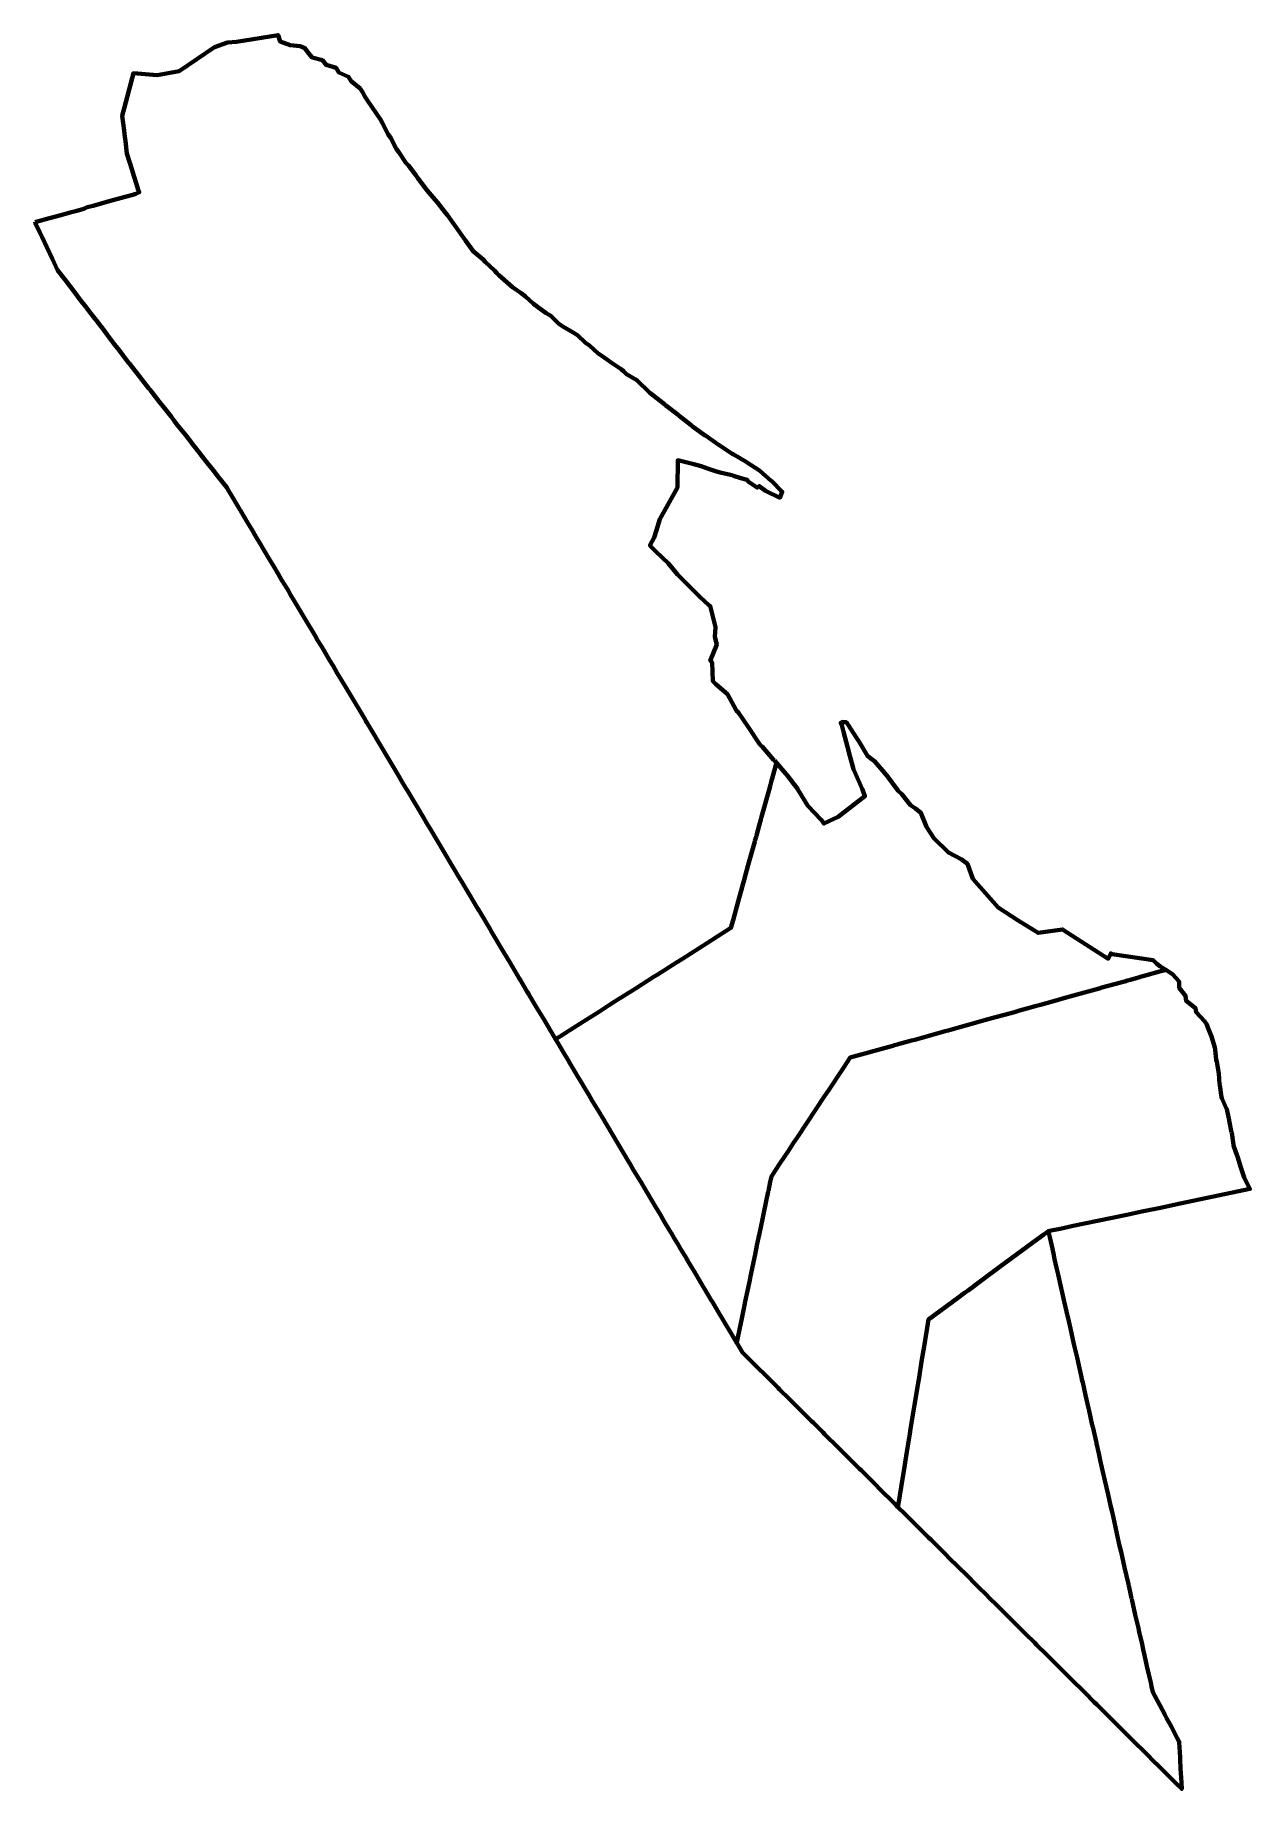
# Model space of a CAD drawing. Header units: metres. Extents: x 807202 to 807362, y 9157237 to 9157469.
import ezdxf

# ---------------------------------------------------------------- set-up
doc = ezdxf.new("R2010")
doc.units = ezdxf.units.M
doc.header["$MEASUREMENT"] = 0
doc.layers.add('2956-21182', color=1, linetype='Continuous')

msp = doc.modelspace()

# ---------------------------------------------------------------- linework, layer by layer
at = {"layer": '2956-21182', "color": 132, "lineweight": 70, "true_color": 0x00cccc}
msp.add_lwpolyline([(807202.16, 9157443.88), (807202.19, 9157443.81), (807202.79, 9157442.54), (807203.04, 9157442.01), (807203.7, 9157440.61), (807204.45, 9157439.02), (807204.68, 9157438.52), (807205.13, 9157437.57), (807206.12, 9157436.28), (807207.4, 9157434.61), (807208.13, 9157433.66), (807208.84, 9157432.74), (807209.52, 9157431.84), (807210.21, 9157430.95), (807211.12, 9157429.77), (807211.71, 9157429), (807212.65, 9157427.78), (807213.24, 9157427.01), (807213.75, 9157426.34), (807214.54, 9157425.31), (807214.57, 9157425.28), (807215.02, 9157424.71), (807215.78, 9157423.73), (807216.24, 9157423.16), (807217.16, 9157421.98), (807217.33, 9157421.77), (807217.6, 9157421.42), (807218.62, 9157420.13), (807219.05, 9157419.58), (807220.09, 9157418.26), (807220.52, 9157417.7), (807220.92, 9157417.19), (807221.98, 9157415.84), (807222.43, 9157415.28), (807223.15, 9157414.35), (807223.16, 9157414.34), (807223.8, 9157413.53), (807224.26, 9157412.94), (807225.05, 9157411.93), (807225.51, 9157411.35), (807226.35, 9157410.28), (807226.74, 9157409.78), (807227.43, 9157408.91), (807227.73, 9157408.41), (807228.07, 9157407.84), (807228.91, 9157406.43), (807229.21, 9157405.93), (807229.24, 9157405.87), (807229.6, 9157405.28), (807230.32, 9157404.07), (807230.73, 9157403.38), (807231.34, 9157402.36), (807232.03, 9157401.2), (807232.12, 9157401.04), (807232.52, 9157400.38), (807232.96, 9157399.64), (807233.64, 9157398.5), (807234.22, 9157397.53), (807234.68, 9157396.76), (807235.44, 9157395.49), (807235.57, 9157395.27), (807235.87, 9157394.76), (807236.33, 9157393.99), (807237, 9157392.87), (807237.66, 9157391.76), (807238.17, 9157390.91), (807238.64, 9157390.12), (807239.04, 9157389.45), (807239.43, 9157388.8), (807239.97, 9157387.89), (807240.47, 9157387.06), (807241, 9157386.16), (807241.46, 9157385.39), (807242.02, 9157384.45), (807242.58, 9157383.51), (807243.18, 9157382.51), (807245.68, 9157378.32), (807245.72, 9157378.25), (807245.76, 9157378.18), (807245.8, 9157378.11), (807245.92, 9157377.92), (807246.05, 9157377.7), (807248.06, 9157374.33), (807248.36, 9157373.82), (807249.43, 9157372.04), (807250.12, 9157370.88), (807250.54, 9157370.17), (807251.07, 9157369.29), (807251.32, 9157368.86), (807253.39, 9157365.39), (807253.8, 9157364.71), (807254.22, 9157364.01), (807255.19, 9157362.38), (807255.32, 9157362.17), (807256.6, 9157360.02), (807256.66, 9157359.92), (807257.04, 9157359.27), (807257.1, 9157359.18), (807257.17, 9157359.06), (807258.28, 9157357.2), (807258.32, 9157357.13), (807259.4, 9157355.32), (807260.57, 9157353.35), (807260.67, 9157353.19), (807260.8, 9157352.98), (807262.17, 9157350.69), (807262.37, 9157350.35), (807262.64, 9157349.89), (807263.61, 9157348.27), (807263.99, 9157347.62), (807264.8, 9157346.27), (807266.06, 9157344.15), (807266.17, 9157343.98), (807266.23, 9157343.88), (807267.08, 9157342.44), (807267.24, 9157342.19), (807267.29, 9157342.1), (807267.29, 9157342.1), (807268.26, 9157340.47), (807268.39, 9157340.25), (807269.25, 9157338.81), (807270.06, 9157337.46), (807270.32, 9157337.02), (807270.82, 9157336.19), (807271.44, 9157336.58), (807272.68, 9157337.37), (807274.48, 9157338.51), (807276.59, 9157339.85), (807277.8, 9157340.62), (807278.54, 9157341.09), (807281.42, 9157342.91), (807283.06, 9157343.96), (807283.82, 9157344.44), (807284.22, 9157344.69), (807286.75, 9157346.3), (807287.53, 9157346.79), (807291.94, 9157349.59), (807291.98, 9157349.62), (807292.22, 9157349.76), (807293.93, 9157350.85), (807294.22, 9157351.89), (807294.89, 9157354.32), (807295.46, 9157356.39), (807295.48, 9157356.45), (807295.63, 9157357.02), (807295.92, 9157358.05), (807296.31, 9157359.48), (807297.07, 9157362.23), (807297.1, 9157362.32), (807297.25, 9157362.88), (807297.3, 9157363.05), (807297.66, 9157364.36), (807297.88, 9157365.16), (807297.97, 9157365.49), (807298.96, 9157369.07), (807299.14, 9157369.73), (807299.19, 9157369.9), (807299.29, 9157370.27), (807299.4, 9157370.67), (807299.42, 9157370.73), (807299.94, 9157372.61), (807299.66, 9157372.92), (807299.57, 9157373.02), (807298.04, 9157374.75), (807297.93, 9157374.86), (807297.84, 9157374.95), (807297.76, 9157375.05), (807297.67, 9157375.16), (807296.3, 9157377.25), (807294.98, 9157379.18), (807294.84, 9157379.34), (807294.69, 9157379.47), (807294.57, 9157379.63), (807293.5, 9157381.65), (807291.96, 9157383), (807291.82, 9157383.13), (807291.68, 9157383.26), (807291.56, 9157383.38), (807291.46, 9157385.84), (807291.37, 9157385.98), (807291.21, 9157386.08), (807292.06, 9157388.23), (807291.81, 9157389.23), (807291.89, 9157390.49), (807291.18, 9157393.29), (807291, 9157393.42), (807289.87, 9157394.45), (807289.74, 9157394.6), (807288.44, 9157395.92), (807287.01, 9157397.32), (807286.91, 9157397.43), (807285.65, 9157398.95), (807284.05, 9157400.46), (807284.04, 9157400.47), (807283.26, 9157401.27), (807283.82, 9157402.33), (807284.08, 9157403.16), (807284.54, 9157404.72), (807286.88, 9157408.9), (807286.93, 9157412.51), (807289.03, 9157411.98), (807290.03, 9157411.72), (807290.99, 9157411.39), (807292.05, 9157411.03), (807292.69, 9157410.86), (807294.09, 9157410.52), (807294.27, 9157410.46), (807295.26, 9157410.14), (807296.07, 9157409.93), (807296.26, 9157409.64), (807297.4, 9157408.89), (807297.67, 9157409.09), (807298.49, 9157408.49), (807300.38, 9157407.56), (807300.71, 9157408.32), (807300.71, 9157408.34), (807299.27, 9157409.77), (807299.23, 9157409.8), (807297.74, 9157411.1), (807297.7, 9157411.13), (807296, 9157412.26), (807295.94, 9157412.29), (807294.21, 9157413.31), (807294.1, 9157413.37), (807292.35, 9157414.54), (807292.26, 9157414.6), (807290.58, 9157415.76), (807290.47, 9157415.83), (807288.84, 9157417), (807288.69, 9157417.13), (807287.1, 9157418.35), (807286.96, 9157418.48), (807285.36, 9157419.7), (807285.23, 9157419.85), (807283.58, 9157421.12), (807283.4, 9157421.24), (807283.23, 9157421.37), (807281.54, 9157423.07), (807280.17, 9157423.84), (807279.83, 9157424.18), (807279.46, 9157424.5), (807278.12, 9157425.37), (807276.89, 9157426.25), (807276.42, 9157426.58), (807275.27, 9157427.64), (807274.76, 9157427.97), (807273.68, 9157428.97), (807273.14, 9157429.34), (807271.76, 9157430.15), (807271.2, 9157430.51), (807270.18, 9157431.52), (807269.58, 9157431.87), (807268.44, 9157432.71), (807267.89, 9157433.1), (807266.83, 9157434.08), (807266.26, 9157434.54), (807265.13, 9157435.32), (807263.33, 9157436.89), (807263.06, 9157437.17), (807262.77, 9157437.5), (807261.54, 9157438.65), (807261.26, 9157438.96), (807259.92, 9157440.06), (807258.95, 9157441.49), (807258.73, 9157441.78), (807257.75, 9157443.12), (807257.52, 9157443.45), (807256.57, 9157444.79), (807256.3, 9157445.11), (807255.22, 9157446.5), (807254.93, 9157446.84), (807253.87, 9157448.07), (807253.62, 9157448.43), (807252.66, 9157449.7), (807252.4, 9157450.09), (807251.43, 9157451.34), (807251.04, 9157451.72), (807250.12, 9157453.1), (807249.85, 9157453.5), (807249.02, 9157455.04), (807248.72, 9157455.45), (807248, 9157456.92), (807247.71, 9157457.41), (807246, 9157459.94), (807245.67, 9157460.47), (807245.37, 9157460.97), (807245.02, 9157461.5), (807243.85, 9157462.47), (807243.51, 9157463.04), (807242.24, 9157463.62), (807241.88, 9157464.22), (807240.55, 9157464.61), (807240.08, 9157465.22), (807238.69, 9157465.61), (807238.21, 9157466.15), (807237.76, 9157466.83), (807237.14, 9157467.08), (807235.81, 9157467.22), (807234.47, 9157467.72), (807234.22, 9157468.55), (807228.72, 9157467.64), (807227.56, 9157467.55), (807225.82, 9157466.94), (807221.16, 9157463.8), (807218.27, 9157463.27), (807215.14, 9157463.52), (807214.58, 9157461.37), (807214.13, 9157459.69), (807213.66, 9157457.9), (807213.9, 9157455.96), (807213.95, 9157455.49), (807214.07, 9157454.57), (807214.26, 9157452.93), (807214.64, 9157451.72), (807214.91, 9157450.88), (807215.18, 9157450), (807215.53, 9157448.89), (807215.76, 9157448.16), (807215.77, 9157448.12), (807215.93, 9157447.82), (807215.47, 9157447.6), (807215.04, 9157447.48), (807214.04, 9157447.21), (807211.94, 9157446.64), (807209.82, 9157446.06), (807209.04, 9157445.85), (807208.59, 9157445.63), (807207.68, 9157445.39), (807206.8, 9157445.15), (807205.56, 9157444.81), (807204.06, 9157444.4), (807202.3, 9157443.92)], close=True, dxfattribs=at)
at = {"layer": '2956-21182', "color": 40, "lineweight": 70, "true_color": 0xffbb00}
for points in [[(807270.82, 9157336.19), (807271.11, 9157335.7), (807271.86, 9157334.44), (807272.45, 9157333.44), (807272.69, 9157333.04), (807273.85, 9157331.11), (807274.15, 9157330.59), (807274.59, 9157329.86), (807275.19, 9157328.85), (807275.65, 9157328.08), (807276.72, 9157326.29), (807276.77, 9157326.2), (807276.81, 9157326.13), (807276.85, 9157326.07), (807276.9, 9157326), (807280.42, 9157320.08), (807280.59, 9157319.8), (807281.1, 9157318.94), (807281.4, 9157318.44), (807282.17, 9157317.15), (807282.79, 9157316.11), (807282.93, 9157315.88), (807283.96, 9157314.16), (807284.64, 9157313.02), (807284.92, 9157312.55), (807284.98, 9157312.44), (807285.02, 9157312.38), (807286.02, 9157310.7), (807286.04, 9157310.67), (807286.45, 9157309.98), (807287.02, 9157309.03), (807287.08, 9157308.93), (807287.3, 9157308.56), (807288.1, 9157307.22), (807288.22, 9157307.02), (807289.12, 9157305.5), (807289.3, 9157305.21), (807290.04, 9157303.96), (807290.24, 9157303.63), (807290.44, 9157303.29), (807291.33, 9157301.79), (807291.53, 9157301.46), (807292.4, 9157300.01), (807292.61, 9157299.66), (807293.45, 9157298.25), (807293.66, 9157297.9), (807294.49, 9157296.51), (807294.69, 9157296.16), (807294.8, 9157296.66), (807295.05, 9157297.9), (807295.37, 9157299.39), (807295.73, 9157301.12), (807295.83, 9157301.59), (807296.42, 9157304.44), (807296.52, 9157304.94), (807297.12, 9157307.8), (807297.37, 9157309.01), (807297.5, 9157309.62), (807297.58, 9157309.99), (807297.62, 9157310.21), (807297.66, 9157310.36), (807297.88, 9157311.42), (807298.09, 9157312.46), (807298.14, 9157312.67), (807298.28, 9157313.34), (807298.86, 9157316.12), (807298.87, 9157316.21), (807299.12, 9157317.38), (807299.27, 9157318.1), (807299.8, 9157318.9), (807300.4, 9157319.81), (807301.51, 9157321.48), (807301.87, 9157322.02), (807302.2, 9157322.51), (807302.61, 9157323.13), (807303.99, 9157325.22), (807306.29, 9157328.68), (807306.79, 9157329.43), (807308.77, 9157332.41), (807309.66, 9157333.76), (807315.29, 9157335.32), (807315.49, 9157335.38), (807315.67, 9157335.43), (807315.88, 9157335.49), (807315.95, 9157335.5), (807315.98, 9157335.51), (807317.45, 9157335.92), (807317.73, 9157336), (807318.18, 9157336.12), (807318.82, 9157336.3), (807320.03, 9157336.64), (807321.59, 9157337.07), (807322.19, 9157337.24), (807322.58, 9157337.35), (807325.03, 9157338.03), (807325.11, 9157338.05), (807325.24, 9157338.08), (807327.39, 9157338.68), (807328.83, 9157339.08), (807330.02, 9157339.41), (807331.32, 9157339.77), (807331.99, 9157339.96), (807332.94, 9157340.22), (807333.46, 9157340.37), (807334.04, 9157340.53), (807334.78, 9157340.73), (807336.33, 9157341.16), (807338.17, 9157341.68), (807342.52, 9157342.88), (807342.85, 9157342.98), (807345.38, 9157343.68), (807345.68, 9157343.76), (807345.87, 9157343.81), (807346.26, 9157343.92), (807346.65, 9157344.03), (807347.39, 9157344.24), (807347.69, 9157344.32), (807348.09, 9157344.43), (807348.92, 9157344.66), (807349.99, 9157344.96), (807350.83, 9157345.19), (807351.02, 9157345.24), (807351.03, 9157345.25), (807351.28, 9157345.32), (807350.5, 9157345.82), (807350.05, 9157346.18), (807349.64, 9157346.6), (807344.22, 9157347.38), (807344.2, 9157347.41), (807344.15, 9157347.48), (807344.03, 9157347.5), (807343.69, 9157346.8), (807338.26, 9157350.25), (807337.68, 9157350.65), (807334.46, 9157350.19), (807331.82, 9157351.83), (807329.19, 9157353.54), (807325.84, 9157357.32), (807325.13, 9157359.3), (807324.3, 9157359.91), (807322.61, 9157360.79), (807320.68, 9157362.7), (807319.73, 9157364.19), (807318.99, 9157366.03), (807318.27, 9157366.58), (807317.62, 9157367.02), (807316.47, 9157368.5), (807315.98, 9157368.92), (807314.65, 9157370.75), (807314.25, 9157371.26), (807312.86, 9157372.85), (807312.39, 9157373.19), (807311.94, 9157373.52), (807310.85, 9157375.38), (807310.59, 9157375.79), (807309.31, 9157377.75), (807309.17, 9157377.96), (807308.91, 9157377.97), (807308.63, 9157378.02), (807308.43, 9157377.89), (807308.55, 9157377.57), (807308.78, 9157376.69), (807309.29, 9157374.71), (807309.61, 9157373.53), (807310.09, 9157371.78), (807311.23, 9157369.18), (807311.32, 9157368.98), (807311.61, 9157368.22), (807308.09, 9157365.5), (807306.2, 9157364.61), (807305.82, 9157365.13), (807305.81, 9157365.14), (807304.13, 9157366.89), (807304.09, 9157366.95), (807302.78, 9157369.08), (807302.74, 9157369.16), (807301.31, 9157371.04), (807301.23, 9157371.14), (807299.94, 9157372.61), (807299.42, 9157370.73), (807299.4, 9157370.67), (807299.29, 9157370.27), (807299.19, 9157369.9), (807299.14, 9157369.73), (807298.96, 9157369.07), (807297.97, 9157365.49), (807297.88, 9157365.16), (807297.66, 9157364.36), (807297.3, 9157363.05), (807297.25, 9157362.88), (807297.1, 9157362.32), (807297.07, 9157362.23), (807296.31, 9157359.48), (807295.92, 9157358.05), (807295.63, 9157357.02), (807295.48, 9157356.45), (807295.46, 9157356.39), (807294.89, 9157354.32), (807294.22, 9157351.89), (807293.93, 9157350.85), (807292.22, 9157349.76), (807291.98, 9157349.62), (807291.94, 9157349.59), (807287.53, 9157346.79), (807286.75, 9157346.3), (807284.22, 9157344.69), (807283.82, 9157344.44), (807283.06, 9157343.96), (807281.42, 9157342.91), (807278.54, 9157341.09), (807277.8, 9157340.62), (807276.59, 9157339.85), (807274.48, 9157338.51), (807272.68, 9157337.37), (807271.44, 9157336.58)], [(807315.96, 9157274.52), (807316.88, 9157273.62), (807317.15, 9157273.34), (807318.45, 9157272.05), (807318.72, 9157271.79), (807320, 9157270.52), (807320.33, 9157270.19), (807321.52, 9157269.01), (807321.93, 9157268.6), (807323.04, 9157267.49), (807323.56, 9157266.98), (807325.38, 9157265.17), (807325.93, 9157264.63), (807326.87, 9157263.69), (807327.32, 9157263.24), (807328.32, 9157262.25), (807328.73, 9157261.84), (807329.31, 9157261.27), (807329.76, 9157260.82), (807330.19, 9157260.4), (807331.24, 9157259.35), (807331.62, 9157258.97), (807332.74, 9157257.86), (807334.02, 9157256.6), (807334.24, 9157256.37), (807335.63, 9157254.99), (807335.77, 9157254.85), (807335.91, 9157254.72), (807337.34, 9157253.29), (807337.48, 9157253.15), (807338.85, 9157251.79), (807339.04, 9157251.61), (807340.35, 9157250.31), (807340.61, 9157250.05), (807341.85, 9157248.81), (807342.19, 9157248.48), (807342.57, 9157248.1), (807343.76, 9157246.92), (807344.25, 9157246.43), (807345.22, 9157245.47), (807345.79, 9157244.9), (807346.68, 9157244.02), (807347.48, 9157243.22), (807348.13, 9157242.58), (807348.93, 9157241.79), (807349.64, 9157241.07), (807350.32, 9157240.4), (807351.19, 9157239.54), (807351.83, 9157238.9), (807352.74, 9157238), (807353.39, 9157237.36), (807353.31, 9157238.85), (807353.25, 9157240), (807353.12, 9157242.46), (807353.11, 9157242.55), (807353.1, 9157242.78), (807353.06, 9157243.58), (807352.8, 9157244.06), (807352.29, 9157245.02), (807351.98, 9157245.61), (807351.4, 9157246.7), (807351.19, 9157247.09), (807350.44, 9157248.5), (807350.2, 9157248.95), (807349.59, 9157250.1), (807349.42, 9157250.84), (807349.3, 9157251.38), (807349.02, 9157252.62), (807348.8, 9157253.56), (807348.48, 9157254.99), (807348.31, 9157255.74), (807348.11, 9157256.64), (807347.79, 9157258.03), (807347.68, 9157258.53), (807347.27, 9157260.32), (807346.8, 9157262.37), (807346.78, 9157262.46), (807346.58, 9157263.34), (807346.41, 9157264.12), (807346.38, 9157264.22), (807346.35, 9157264.37), (807345.85, 9157266.56), (807345.39, 9157268.61), (807345.2, 9157269.42), (807344.89, 9157270.8), (807344.65, 9157271.85), (807344.37, 9157273.11), (807344.16, 9157274.04), (807344, 9157274.72), (807343.67, 9157276.18), (807343.25, 9157278.03), (807343.17, 9157278.4), (807343.09, 9157278.74), (807342.64, 9157280.71), (807342.44, 9157281.59), (807342.15, 9157282.89), (807342.13, 9157282.98), (807341.65, 9157285.08), (807341.6, 9157285.31), (807341.17, 9157287.19), (807341.1, 9157287.53), (807340.7, 9157289.28), (807340.33, 9157290.92), (807340.23, 9157291.33), (807340.17, 9157291.62), (807339.81, 9157293.2), (807339.72, 9157293.61), (807339.58, 9157294.21), (807339.22, 9157295.81), (807339.03, 9157296.62), (807338.71, 9157298.04), (807338.49, 9157299.01), (807338.2, 9157300.3), (807337.9, 9157301.61), (807337.63, 9157302.79), (807337.41, 9157303.75), (807337.09, 9157305.19), (807336.89, 9157306.05), (807336.63, 9157307.19), (807336.46, 9157307.94), (807336.24, 9157308.95), (807335.98, 9157310.1), (807335.82, 9157310.78), (807335.8, 9157310.89), (807335.21, 9157310.46), (807334.43, 9157309.88), (807329.45, 9157306.21), (807327.03, 9157304.42), (807325.21, 9157303.08), (807324.76, 9157302.74), (807323.8, 9157302.04), (807319.99, 9157299.23), (807319.9, 9157298.69), (807319.72, 9157297.55), (807319.64, 9157297.1), (807319.5, 9157296.2), (807319.33, 9157295.19), (807319.09, 9157293.72), (807318.75, 9157291.59), (807318.59, 9157290.63), (807318.58, 9157290.59), (807318.16, 9157288.01), (807318.12, 9157287.73), (807317.94, 9157286.65), (807317.64, 9157284.81), (807317.53, 9157284.15), (807317.15, 9157281.8), (807316.92, 9157280.39), (807316.87, 9157280.1), (807316.69, 9157278.98), (807316.57, 9157278.23), (807316.21, 9157276.04), (807316.21, 9157276.03), (807316.21, 9157276.01), (807316.2, 9157275.99)]]:
    msp.add_lwpolyline(points, close=True, dxfattribs=at)
at = {"layer": '2956-21182', "color": 4, "lineweight": 70, "true_color": 0x00ffff}
msp.add_lwpolyline([(807294.69, 9157296.16), (807294.71, 9157296.14), (807295.45, 9157294.9), (807295.58, 9157294.77), (807295.91, 9157294.44), (807297.07, 9157293.28), (807297.37, 9157292.99), (807298.58, 9157291.79), (807298.8, 9157291.57), (807300.16, 9157290.22), (807300.35, 9157290.03), (807301.61, 9157288.78), (807301.79, 9157288.6), (807303.13, 9157287.27), (807303.3, 9157287.1), (807304.58, 9157285.83), (807304.76, 9157285.65), (807306.1, 9157284.32), (807306.29, 9157284.13), (807306.51, 9157283.91), (807307.86, 9157282.57), (807309.16, 9157281.28), (807309.36, 9157281.08), (807309.96, 9157280.48), (807310.71, 9157279.74), (807310.9, 9157279.55), (807311.1, 9157279.36), (807312.41, 9157278.06), (807312.64, 9157277.82), (807313.89, 9157276.58), (807315.12, 9157275.36), (807315.36, 9157275.12), (807315.62, 9157274.86), (807315.96, 9157274.52), (807316.2, 9157275.99), (807316.21, 9157276.01), (807316.21, 9157276.03), (807316.21, 9157276.04), (807316.57, 9157278.23), (807316.69, 9157278.98), (807316.87, 9157280.1), (807316.92, 9157280.39), (807317.15, 9157281.8), (807317.53, 9157284.15), (807317.64, 9157284.81), (807317.94, 9157286.65), (807318.12, 9157287.73), (807318.16, 9157288.01), (807318.58, 9157290.59), (807318.59, 9157290.63), (807318.75, 9157291.59), (807319.09, 9157293.72), (807319.33, 9157295.19), (807319.5, 9157296.2), (807319.64, 9157297.1), (807319.72, 9157297.55), (807319.9, 9157298.69), (807319.99, 9157299.23), (807323.8, 9157302.04), (807324.76, 9157302.74), (807325.21, 9157303.08), (807327.03, 9157304.42), (807329.45, 9157306.21), (807334.43, 9157309.88), (807335.21, 9157310.46), (807335.8, 9157310.89), (807336.18, 9157310.97), (807337.35, 9157311.21), (807339.07, 9157311.57), (807340.57, 9157311.89), (807342.27, 9157312.24), (807346.15, 9157313.05), (807347.32, 9157313.3), (807348.14, 9157313.47), (807350.79, 9157314.02), (807352.58, 9157314.4), (807362.39, 9157316.45), (807362.38, 9157316.46), (807361.7, 9157317.8), (807361.64, 9157317.95), (807361.19, 9157319.29), (807360.75, 9157320.73), (807360.71, 9157320.83), (807360.23, 9157322.16), (807360.2, 9157322.25), (807359.98, 9157323.84), (807359.97, 9157323.89), (807359.64, 9157325.48), (807359.63, 9157325.51), (807359.32, 9157326.95), (807359.3, 9157327.02), (807358.67, 9157328.42), (807358.65, 9157328.54), (807358.4, 9157330.11), (807358.39, 9157330.28), (807358.3, 9157331.65), (807358, 9157333.19), (807357.94, 9157333.45), (807357.79, 9157334.81), (807357.74, 9157335.1), (807357.33, 9157336.52), (807356.83, 9157337.73), (807356.72, 9157338.13), (807356.4, 9157338.57), (807355.29, 9157339.75), (807355.21, 9157340.26), (807353.97, 9157341.26), (807353.89, 9157341.92), (807353.06, 9157342.97), (807353.04, 9157343.81), (807352.16, 9157344.74), (807351.28, 9157345.32), (807351.03, 9157345.25), (807351.02, 9157345.24), (807350.83, 9157345.19), (807349.99, 9157344.96), (807348.92, 9157344.66), (807348.09, 9157344.43), (807347.69, 9157344.32), (807347.39, 9157344.24), (807346.65, 9157344.03), (807346.26, 9157343.92), (807345.87, 9157343.81), (807345.68, 9157343.76), (807345.38, 9157343.68), (807342.85, 9157342.98), (807342.52, 9157342.88), (807338.17, 9157341.68), (807336.33, 9157341.16), (807334.78, 9157340.73), (807334.04, 9157340.53), (807333.46, 9157340.37), (807332.94, 9157340.22), (807331.99, 9157339.96), (807331.32, 9157339.77), (807330.02, 9157339.41), (807328.83, 9157339.08), (807327.39, 9157338.68), (807325.24, 9157338.08), (807325.11, 9157338.05), (807325.03, 9157338.03), (807322.58, 9157337.35), (807322.19, 9157337.24), (807321.59, 9157337.07), (807320.03, 9157336.64), (807318.82, 9157336.3), (807318.18, 9157336.12), (807317.73, 9157336), (807317.45, 9157335.92), (807315.98, 9157335.51), (807315.95, 9157335.5), (807315.88, 9157335.49), (807315.67, 9157335.43), (807315.49, 9157335.38), (807315.29, 9157335.32), (807309.66, 9157333.76), (807308.77, 9157332.41), (807306.79, 9157329.43), (807306.29, 9157328.68), (807303.99, 9157325.22), (807302.61, 9157323.13), (807302.2, 9157322.51), (807301.87, 9157322.02), (807301.51, 9157321.48), (807300.4, 9157319.81), (807299.8, 9157318.9), (807299.27, 9157318.1), (807299.12, 9157317.38), (807298.87, 9157316.21), (807298.86, 9157316.12), (807298.28, 9157313.34), (807298.14, 9157312.67), (807298.09, 9157312.46), (807297.88, 9157311.42), (807297.66, 9157310.36), (807297.62, 9157310.21), (807297.58, 9157309.99), (807297.5, 9157309.62), (807297.37, 9157309.01), (807297.12, 9157307.8), (807296.52, 9157304.94), (807296.42, 9157304.44), (807295.83, 9157301.59), (807295.73, 9157301.12), (807295.37, 9157299.39), (807295.05, 9157297.9), (807294.8, 9157296.66)], close=True, dxfattribs=at)

doc.saveas('drawing.dxf')
